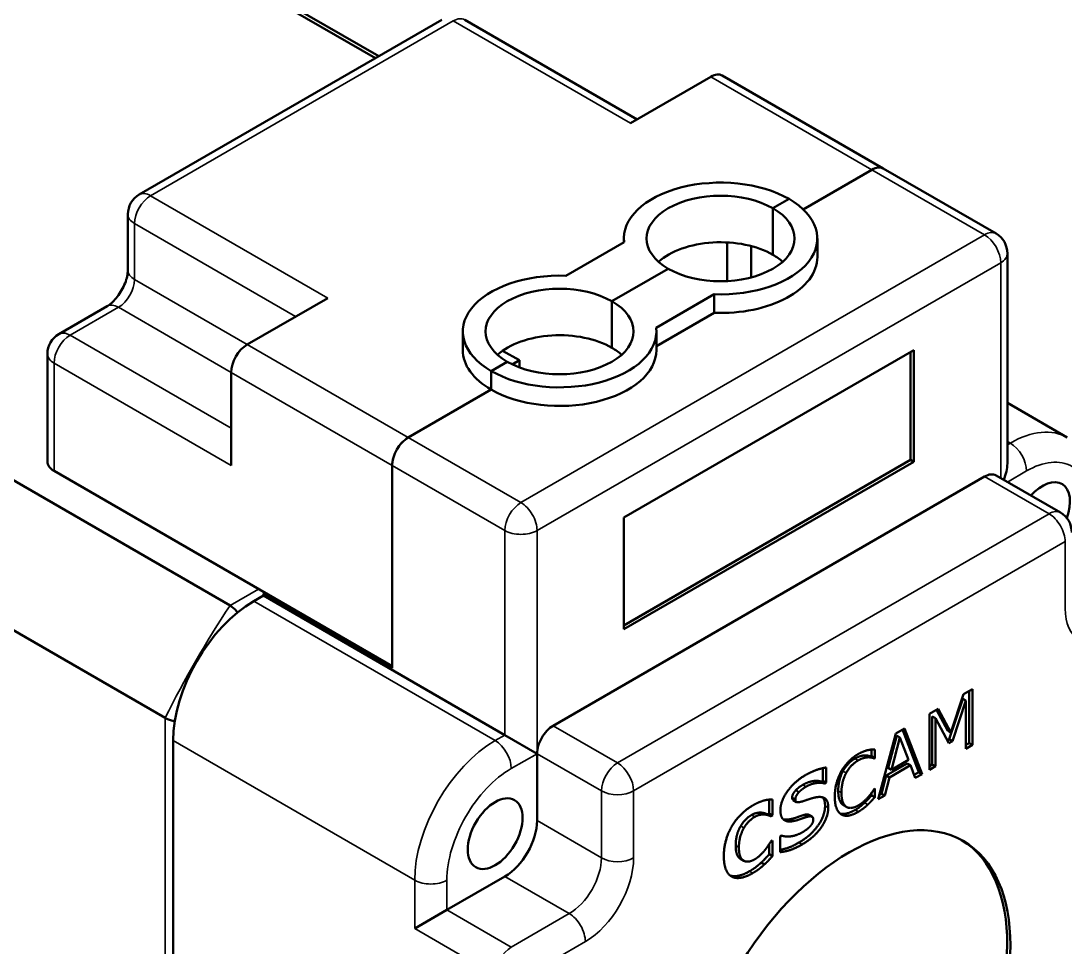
# Model space of a CAD drawing. Header units: millimetres. Extents: x -463 to 492, y -65 to 271.
# Drawn here: x -175.27 to -129.41, y 189.63 to 230.29 of the extents above; entities that cross this region are included whole.
import ezdxf

# ---------------------------------------------------------------- set-up
doc = ezdxf.new("R2010")
doc.units = ezdxf.units.MM
doc.layers.add('외형선(ISO)', color=7, linetype='Continuous', lineweight=50)
doc.layers.add('좁은 외형선(ISO)', color=7, linetype='Continuous', lineweight=35)

msp = doc.modelspace()

# ---------------------------------------------------------------- linework, layer by layer
at = {"layer": '외형선(ISO)', "color": 0}
for p, q in [((-159.70412, 228.65262), (-184.51352, 242.97633)), ((-159.55336, 228.73966), (-183.01352, 242.28438)), ((-170.07275, 222.66628), (-156.77914, 230.34135)), ((-148.20808, 225.97019), (-155.77914, 230.34135)), ((-208.51352, 229.11992), (-166.08711, 204.62502)), ((-144.96544, 227.84233), (-148.50097, 225.80109)), ((-137.39437, 223.80938), (-144.46544, 227.89186)), ((-211.36276, 224.18489), (-168.93636, 199.68999)), ((-140.91323, 222.01691), (-137.89437, 223.75985)), ((-137.89437, 223.75985), (-140.91323, 222.01691)), ((-132.44462, 220.95164), (-137.39437, 223.80938)), ((-141.53597, 222.47387), (-142.24307, 222.06562)), ((-142.24307, 222.06562), (-141.53597, 222.47387)), ((-142.24307, 222.06562), (-142.24307, 220.02438)), ((-142.24307, 222.06562), (-142.24307, 220.02438)), ((-170.57275, 219.35077), (-170.57275, 221.80026)), ((-148.79117, 220.57127), (-148.79117, 220.73881)), ((-140.29117, 219.92232), (-140.29117, 220.73881)), ((-151.33133, 219.1047), (-148.78188, 220.57663)), ((-144.25833, 220.56684), (-144.25833, 218.86954)), ((-143.19767, 220.40613), (-143.19767, 219.03026)), ((-131.94462, 210.86501), (-131.94462, 220.08562)), ((-146.83927, 219.41201), (-149.31414, 217.98314)), ((-146.83927, 219.41201), (-149.31414, 217.98314)), ((-161.79458, 218.12602), (-165.33011, 216.08478)), ((-149.31414, 217.98314), (-149.31414, 215.9419)), ((-149.31414, 217.98314), (-149.31414, 215.9419)), ((-147.37153, 216.81851), (-144.82208, 218.29044)), ((-144.82208, 218.29044), (-144.82208, 217.47394)), ((-173.60829, 216.54256), (-171.48696, 217.7673)), ((-144.82208, 217.47394), (-147.36224, 216.00738)), ((-155.86224, 216.65633), (-155.86224, 215.83983)), ((-147.36224, 215.83983), (-147.36224, 216.65633)), ((-174.10829, 210.94085), (-174.10829, 215.67653)), ((-153.38001, 215.39076), (-154.11266, 215.81376)), ((-148.78381, 208.49136), (-136.05589, 215.83983)), ((-136.19731, 215.75818), (-136.19731, 211.0225)), ((-136.05589, 215.83983), (-136.05589, 210.94085)), ((-153.91034, 215.32952), (-154.61744, 214.92128)), ((-153.91034, 215.32952), (-154.61744, 214.92128)), ((-153.68839, 215.21271), (-153.38001, 215.39076)), ((-153.38001, 215.39076), (-153.38001, 215.08179)), ((-166.03722, 214.86004), (-166.03722, 210.77755)), ((-154.61744, 214.92128), (-154.61744, 214.10478)), ((-154.61744, 214.10478), (-154.61744, 214.92128)), ((-158.25904, 212.0023), (-154.61744, 214.10478)), ((-154.61744, 214.10478), (-158.25904, 212.0023)), ((-129.31325, 212.005), (-131.94462, 213.52422)), ((-136.19731, 211.0225), (-148.78381, 203.75568)), ((-136.05589, 210.94085), (-136.19731, 211.0225)), ((-173.81539, 210.53261), (-158.96615, 201.95939)), ((-158.96615, 210.77755), (-158.96615, 201.87774)), ((-158.96615, 210.77755), (-158.96615, 201.95939)), ((-136.05589, 210.94085), (-148.78381, 203.59239)), ((-132.94462, 210.28766), (-151.89508, 199.3466)), ((-129.61619, 208.70419), (-132.44462, 210.33719)), ((-148.78381, 203.59239), (-148.78381, 208.49136)), ((-165.04727, 204.81713), (-164.623, 205.06208)), ((-164.55229, 205.18455), (-164.623, 205.14373)), ((-164.623, 205.14373), (-164.623, 205.06208)), ((-158.96615, 201.87774), (-164.623, 205.14373)), ((-154.0164, 198.93835), (-164.623, 205.06208)), ((-133.87483, 200.72832), (-133.48346, 200.95427)), ((-133.48346, 200.95427), (-133.48346, 198.50478)), ((-133.90715, 200.53302), (-134.49593, 198.75739)), ((-134.42204, 199.04866), (-133.87483, 200.72832)), ((-133.76573, 200.45137), (-134.3545, 198.67574)), ((-133.76573, 200.45137), (-133.90715, 200.53302)), ((-133.76573, 198.34181), (-133.76573, 200.45137)), ((-133.62489, 200.87262), (-133.62489, 198.58643)), ((-135.37101, 199.8645), (-134.98657, 200.08645)), ((-135.06039, 200.04383), (-134.56346, 199.13031)), ((-134.98657, 200.08645), (-134.42204, 199.04866)), ((-135.37101, 197.41501), (-135.37101, 199.8645)), ((-135.10779, 199.67653), (-135.24921, 199.75818)), ((-135.24921, 199.75818), (-135.24921, 197.64862)), ((-134.52248, 198.57876), (-135.10779, 199.67653)), ((-135.10779, 199.67653), (-135.10779, 197.56697)), ((-136.84294, 199.01467), (-136.46543, 199.23263)), ((-136.55537, 199.1807), (-135.83452, 197.31069)), ((-136.46543, 199.23263), (-135.6931, 197.22904)), ((-134.42204, 199.04866), (-134.56346, 199.13031)), ((-168.5828, 172.56552), (-168.5828, 198.69341)), ((-152.60219, 198.12186), (-154.0164, 198.93835)), ((-137.61528, 196.11928), (-136.84294, 199.01467)), ((-136.80254, 198.91736), (-137.17658, 197.49765)), ((-136.66112, 198.83571), (-137.03516, 197.416)), ((-136.66112, 198.83571), (-136.80254, 198.91736)), ((-136.2888, 197.84692), (-136.66112, 198.83571)), ((-134.49593, 198.75739), (-134.58905, 198.70363)), ((-134.3545, 198.67574), (-134.52248, 198.57876)), ((-134.3545, 198.67574), (-134.49593, 198.75739)), ((-137.90736, 198.30359), (-137.90736, 198.00555)), ((-137.76593, 198.30982), (-137.76593, 197.9239)), ((-133.62489, 198.58643), (-133.76573, 198.50511)), ((-133.48346, 198.50478), (-133.76573, 198.34181)), ((-133.48346, 198.50478), (-133.62489, 198.58643)), ((-152.60219, 198.12186), (-152.60219, 195.18247)), ((-137.90736, 198.00555), (-137.92814, 197.99355)), ((-137.78671, 197.9119), (-137.92814, 197.99355)), ((-137.76593, 197.9239), (-137.90736, 198.00555)), ((-137.76593, 197.9239), (-137.78671, 197.9119)), ((-136.34191, 197.69761), (-137.2649, 197.16472)), ((-137.03516, 197.416), (-136.2888, 197.84692)), ((-136.20049, 197.61596), (-136.34191, 197.69761)), ((-140.05148, 197.4887), (-140.05148, 196.93594)), ((-139.91005, 197.51215), (-139.91005, 196.85429)), ((-137.03516, 197.416), (-137.17658, 197.49765)), ((-136.20049, 197.61596), (-137.12348, 197.08307)), ((-135.99268, 197.05608), (-136.20049, 197.61596)), ((-135.83452, 197.31069), (-136.0426, 197.19056)), ((-135.6931, 197.22904), (-135.99268, 197.05608)), ((-135.6931, 197.22904), (-135.83452, 197.31069)), ((-135.24921, 197.64862), (-135.37101, 197.5783)), ((-135.10779, 197.56697), (-135.37101, 197.41501)), ((-135.10779, 197.56697), (-135.24921, 197.64862)), ((-140.05148, 196.93594), (-140.12017, 196.89628)), ((-139.97875, 196.81463), (-140.12017, 196.89628)), ((-139.91005, 196.85429), (-140.05148, 196.93594)), ((-139.91005, 196.85429), (-139.97875, 196.81463)), ((-137.2649, 197.16472), (-137.47097, 196.36589)), ((-137.12348, 197.08307), (-137.32955, 196.28424)), ((-137.12348, 197.08307), (-137.2649, 197.16472)), ((-141.09799, 196.43204), (-141.23942, 196.51369)), ((-137.90736, 196.40035), (-137.90736, 196.29191)), ((-137.78671, 196.58018), (-137.76593, 196.59218)), ((-137.76593, 196.59218), (-137.76593, 196.21026)), ((-137.47097, 196.36589), (-137.56379, 196.3123)), ((-137.32955, 196.28424), (-137.47097, 196.36589)), ((-142.40311, 196.1049), (-142.40311, 195.50124)), ((-142.26169, 196.11244), (-142.26169, 195.41959)), ((-141.20572, 195.99964), (-141.34714, 196.08129)), ((-139.00428, 195.7791), (-139.14571, 195.86075)), ((-137.76593, 196.21026), (-137.90736, 196.29191)), ((-137.32955, 196.28424), (-137.61528, 196.11928)), ((-142.6112, 195.45108), (-142.75262, 195.53273)), ((-142.40311, 195.50124), (-142.47584, 195.45925)), ((-142.33442, 195.3776), (-142.47584, 195.45925)), ((-142.26169, 195.41959), (-142.40311, 195.50124)), ((-142.26169, 195.41959), (-142.33442, 195.3776)), ((-140.52223, 195.35438), (-140.66365, 195.43603)), ((-141.92632, 194.48412), (-141.85561, 194.52494)), ((-141.92632, 193.80059), (-141.92632, 194.48412)), ((-142.40311, 194.15404), (-142.40311, 193.70728)), ((-142.32836, 194.27066), (-142.26169, 194.30915)), ((-142.26169, 194.30915), (-142.26169, 193.62563)), ((-142.26169, 193.62563), (-142.40311, 193.70728)), ((-143.52586, 193.42118), (-143.66728, 193.50283)), ((-142.61726, 193.25704), (-142.75868, 193.33869)), ((-154.0164, 192.73298), (-156.56199, 191.26329)), ((-157.9762, 190.44679), (-156.56199, 191.26329))]:
    msp.add_line(p, q, dxfattribs=at)
for centre, start, end in [((-169.57275, 221.80026), 120, 180), ((-132.94462, 220.08562), 0, 60), ((-173.10829, 215.67653), 120, 180), ((-130.11619, 207.83817), 0, 60)]:
    msp.add_arc(centre, 1, start, end, dxfattribs=at)
for centre, major_axis, start_param, end_param in [((-144.96544, 227.02584), (0.5, 0.86603), 0, 0.78539816), ((-137.89437, 222.94335), (0.5, 0.86603), 0, 0.78539816), ((-137.89437, 222.94335), (0.5, 0.86603), 0, 0.78539816), ((-144.54117, 220.73881), (-4.25, 0), 3.92699082, 6.34932962), ((-144.54117, 220.73881), (-3.25, 0), 3.92699082, 7.06858347), ((-144.54117, 220.73881), (4.25, 0), 4.64624467, 7.06858347), ((-144.54117, 220.73881), (3.25, 0), 3.92699082, 7.06858347), ((-144.54117, 218.69757), (-3.25, 0), 3.92699082, 5.70807388), ((-144.54117, 219.92232), (4.25, 0), 4.64624467, 6.28318531), ((-144.54117, 218.69757), (-3.25, 0), 3.71670408, 3.92699082), ((-151.61224, 216.65633), (-4.25, 0), 4.64624467, 7.06858347), ((-151.61224, 216.65633), (-3.25, 0), 3.92699082, 7.06858347), ((-151.61224, 216.65633), (3.25, 0), 3.92699082, 7.06858347), ((-151.61224, 216.65633), (4.25, 0), 3.92699082, 6.34932962), ((-151.61224, 214.61509), (-3.25, 0), 3.92699082, 5.70807388), ((-165.33011, 215.26829), (-0.5, -0.86603), 3.92699082, 5.49778714), ((-151.61224, 215.83983), (-4.25, 0), 0, 0.78539816), ((-151.61224, 215.83983), (4.25, 0), 3.92699082, 6.28318531), ((-151.61224, 214.61509), (-3.25, 0), 3.71670408, 3.92699082), ((-158.25904, 211.1858), (-0.5, -0.86603), 3.92699082, 5.49778714), ((-158.25904, 211.1858), (0.5, 0.86603), 0.78539816, 2.35619449), ((-173.10829, 210.94085), (-1, 0), 0, 0.78539816), ((-132.94462, 210.28766), (0.70711, 1.22474), 4.92100567, 5.49778714), ((-132.94462, 209.47116), (0.5, 0.86603), 0, 0.78539816), ((-130.39904, 208.49136), (0.85, 1.47224), 5.01498868, 7.50848055), ((-165.04727, 200.73465), (-2.5, -4.33013), 3.92699082, 5.49778714), ((-151.89508, 198.53011), (0.5, 0.86603), 0.78539816, 2.35619449), ((-154.0164, 194.36597), (1, 1.73205), 3.92699082, 5.49778714), ((-139.02574, 185.71111), (5, 8.66025), 3.15573526, 6.2690427)]:
    msp.add_ellipse(centre, major_axis=major_axis, ratio=0.57735027, start_param=start_param, end_param=end_param, dxfattribs=at)
for centre, major_axis in [((-154.44067, 194.61092), (-0.85, -1.47224)), ((-138.88432, 185.62946), (-5, -8.66025))]:
    msp.add_ellipse(centre, major_axis=major_axis, ratio=0.57735027, dxfattribs=at)
for points, degree, knots in [([(-171.48696, 217.7673), (-171.4412, 217.79373), (-171.38749, 217.83043), (-171.269, 217.92753), (-171.20369, 217.98956), (-171.07041, 218.13711), (-171.00258, 218.22395), (-170.87521, 218.41383), (-170.81607, 218.51736), (-170.71573, 218.72656), (-170.67454, 218.83223), (-170.61431, 219.0288), (-170.5945, 219.12011), (-170.57597, 219.25679), (-170.57275, 219.30775), (-170.57275, 219.35077)], 3, [1.57079633, 1.57079633, 1.57079633, 1.57079633, 1.77751999, 1.77751999, 2.00098147, 2.00098147, 2.24003607, 2.24003607, 2.48801039, 2.48801039, 2.73567488, 2.73567488, 2.9733388, 2.9733388, 3.14159265, 3.14159265, 3.14159265, 3.14159265]), ([(-165.75379, 204.32688), (-165.77327, 204.35128), (-165.79406, 204.37558), (-165.85862, 204.44606), (-165.90468, 204.49019), (-165.9977, 204.5674), (-166.04355, 204.59988), (-166.08711, 204.62502)], 3, [0.0335565243, 0.0335565243, 0.0335565243, 0.0335565243, 0.0433302318, 0.0433302318, 0.0623987682, 0.0623987682, 0.0809173809, 0.0809173809, 0.0809173809, 0.0809173809]), ([(-168.51149, 199.55039), (-168.54236, 199.55507), (-168.5738, 199.56092), (-168.66712, 199.58159), (-168.72837, 199.59941), (-168.84174, 199.64137), (-168.8928, 199.66484), (-168.93636, 199.68999)], 3, [-0.0472628741, -0.0472628741, -0.0472628741, -0.0472628741, -0.037509387, -0.037509387, -0.0184803005, -0.0184803005, 0, 0, 0, 0]), ([(-140.66365, 195.43603), (-140.6703, 195.43987), (-140.74646, 195.47091), (-140.8798, 195.43125)], 2, [0.89130435, 0.89130435, 0.89130435, 1, 2, 2, 2]), ([(-138.62774, 195.65404), (-138.85978, 195.52007), (-139.18894, 195.46079), (-139.30155, 195.49856)], 2, [0, 0, 0, 1, 1.74381907, 1.74381907, 1.74381907]), ([(-143.87793, 194.08986), (-143.87793, 193.82159), (-143.75325, 193.55246), (-143.66728, 193.50283)], 2, [0, 0, 0, 1, 1.8989899, 1.8989899, 1.8989899]), ([(-141.10406, 194.217), (-141.41114, 194.03971), (-141.78894, 193.92389), (-141.92632, 193.90057)], 2, [0, 0, 0, 1, 1.65488611, 1.65488611, 1.65488611]), ([(-143.2779, 192.95727), (-143.55469, 192.79747), (-143.98081, 192.72398), (-144.12877, 192.77791)], 2, [0, 0, 0, 1, 1.82613618, 1.82613618, 1.82613618])]:
    msp.add_open_spline(points, degree=degree, knots=knots, dxfattribs=at)
for points in [[(-138.48459, 198.11086), (-138.31488, 198.20884), (-137.97374, 198.30982), (-137.76593, 198.30982)], [(-139.23787, 197.34802), (-139.1028, 197.58597), (-138.71836, 197.97589), (-138.48459, 198.11086)], [(-138.64506, 197.90357), (-138.8061, 197.81059), (-139.06412, 197.54165), (-139.16629, 197.35668)], [(-138.50363, 197.82192), (-138.66468, 197.72894), (-138.9227, 197.46), (-139.02487, 197.27503)], [(-137.92814, 197.99355), (-138.10477, 198.06154), (-138.44937, 198.01655), (-138.64506, 197.90357)], [(-137.78671, 197.9119), (-137.96335, 197.97989), (-138.30795, 197.9349), (-138.50363, 197.82192)], [(-140.80505, 197.18672), (-140.56059, 197.32786), (-140.0838, 197.49349), (-139.91005, 197.51215)], [(-139.52533, 196.23825), (-139.52533, 196.54219), (-139.37641, 197.10407), (-139.23787, 197.34802)], [(-139.16629, 197.35668), (-139.265, 197.17572), (-139.3741, 196.73681), (-139.3741, 196.48886)], [(-139.02487, 197.27503), (-139.12358, 197.09407), (-139.23268, 196.65516), (-139.23268, 196.40722)], [(-141.91218, 195.64471), (-141.91218, 196.04362), (-141.29194, 196.90561), (-140.80505, 197.18672)], [(-140.92829, 196.75398), (-141.0091, 196.70732), (-141.16668, 196.59068), (-141.23942, 196.51369)], [(-140.12017, 196.89628), (-140.26967, 196.9476), (-140.70201, 196.88462), (-140.92829, 196.75398)], [(-139.97875, 196.81463), (-140.12825, 196.86595), (-140.56059, 196.80297), (-140.78687, 196.67233)], [(-141.23942, 196.51369), (-141.30407, 196.44837), (-141.397, 196.27808), (-141.397, 196.20342)], [(-141.09799, 196.43204), (-141.16264, 196.36672), (-141.25558, 196.19643), (-141.25558, 196.12177)], [(-140.78687, 196.67233), (-140.86768, 196.62567), (-141.02526, 196.50903), (-141.09799, 196.43204)], [(-139.3741, 196.48886), (-139.3741, 196.23092), (-139.25288, 195.93098), (-139.15764, 195.86799)], [(-139.23268, 196.40722), (-139.23268, 196.14927), (-139.11146, 195.84933), (-139.01621, 195.78634)], [(-138.5019, 195.84533), (-138.29756, 195.96331), (-137.94083, 196.33123), (-137.78671, 196.58018)], [(-144.05572, 194.91803), (-143.8941, 195.2003), (-143.4173, 195.6832), (-143.13446, 195.8465)], [(-143.13446, 195.8465), (-142.9789, 195.93631), (-142.72838, 196.04129), (-142.6213, 196.07045)], [(-142.6213, 196.07045), (-142.51019, 196.09728), (-142.33038, 196.11011), (-142.26169, 196.11244)], [(-141.397, 196.20342), (-141.397, 196.11007), (-141.34714, 196.08129)], [(-141.25558, 196.12177), (-141.25558, 196.00747), (-141.10608, 195.97247), (-140.89798, 196.04362)], [(-140.89798, 196.04362), (-140.76262, 196.08911), (-140.51009, 196.17426), (-140.36664, 196.20342)], [(-140.36664, 196.20342), (-140.08178, 196.25825), (-139.81106, 196.04596), (-139.81106, 195.74969)], [(-140.058, 196.20629), (-139.95248, 196.09291), (-139.95248, 195.83134)], [(-139.23441, 195.45041), (-139.37121, 195.5274), (-139.52533, 195.92032), (-139.52533, 196.23825)], [(-139.15764, 195.86799), (-139.15173, 195.86423), (-139.14571, 195.86075)], [(-139.01621, 195.78634), (-138.91578, 195.72236), (-138.6491, 195.76035), (-138.5019, 195.84533)], [(-138.2156, 195.96797), (-138.30218, 195.88599), (-138.50652, 195.72402), (-138.62774, 195.65404)], [(-138.07417, 195.88632), (-138.16076, 195.80434), (-138.3651, 195.64237), (-138.48632, 195.57239)], [(-137.90736, 196.29191), (-137.98528, 196.20692), (-138.11169, 196.06595), (-138.2156, 195.96797)], [(-137.76593, 196.21026), (-137.84386, 196.12527), (-137.97027, 195.9843), (-138.07417, 195.88632)], [(-143.17891, 195.43125), (-143.31225, 195.35427), (-143.55671, 195.11515), (-143.65772, 194.94485)], [(-142.75262, 195.53273), (-142.84556, 195.53973), (-143.05769, 195.50124), (-143.17891, 195.43125)], [(-142.6112, 195.45108), (-142.70414, 195.45808), (-142.91627, 195.41959), (-143.03749, 195.3496)], [(-142.47584, 195.45925), (-142.52231, 195.47908), (-142.66373, 195.5234), (-142.75262, 195.53273)], [(-142.33442, 195.3776), (-142.38089, 195.39743), (-142.52231, 195.44175), (-142.6112, 195.45108)], [(-141.32629, 195.16647), (-141.63742, 195.10349), (-141.91218, 195.3461), (-141.91218, 195.64471)], [(-140.8798, 195.43125), (-141.0192, 195.38809), (-141.33033, 195.27612), (-141.46771, 195.24812)], [(-139.95248, 195.83134), (-139.95248, 195.40909), (-140.57271, 194.52377), (-141.10406, 194.217)], [(-139.81106, 195.74969), (-139.81106, 195.32744), (-140.43129, 194.44212), (-140.96263, 194.13536)], [(-138.48632, 195.57239), (-138.71836, 195.43842), (-139.09587, 195.37043), (-139.23441, 195.45041)], [(-144.39917, 193.62796), (-144.39917, 193.96856), (-144.22341, 194.62292), (-144.05572, 194.91803)], [(-143.65772, 194.94485), (-143.75672, 194.77805), (-143.87793, 194.34648), (-143.87793, 194.08986)], [(-143.03749, 195.3496), (-143.17083, 195.27262), (-143.41528, 195.0335), (-143.5163, 194.8632)], [(-141.46771, 195.24812), (-141.66567, 195.20805), (-141.79329, 195.24258)], [(-140.73838, 195.3496), (-140.87778, 195.30644), (-141.18891, 195.19447), (-141.32629, 195.16647)], [(-140.46766, 195.23763), (-140.46766, 195.33327), (-140.60504, 195.38926), (-140.73838, 195.3496)], [(-140.63534, 194.90053), (-140.56261, 194.97751), (-140.46766, 195.13731), (-140.46766, 195.23763)], [(-143.5163, 194.8632), (-143.61529, 194.6964), (-143.73651, 194.26483), (-143.73651, 194.00821)], [(-141.85561, 194.52494), (-141.65964, 194.45612), (-141.1687, 194.5436), (-140.94243, 194.67424)], [(-140.94243, 194.67424), (-140.88384, 194.70807), (-140.69595, 194.83987), (-140.63534, 194.90053)], [(-143.73651, 194.00821), (-143.73651, 193.73994), (-143.60519, 193.4565), (-143.5062, 193.41101)], [(-142.59302, 193.89157), (-142.51221, 193.99188), (-142.37281, 194.19834), (-142.32836, 194.27066)], [(-140.96263, 194.13536), (-141.26972, 193.95806), (-141.72631, 193.81809), (-141.92632, 193.80059)], [(-144.04764, 192.72282), (-144.21532, 192.81263), (-144.39917, 193.26404), (-144.39917, 193.62796)], [(-143.03345, 193.48799), (-142.91829, 193.55448), (-142.68999, 193.7656), (-142.59302, 193.89157)], [(-142.40311, 193.70728), (-142.49605, 193.60697), (-142.66575, 193.425), (-142.75868, 193.33869)], [(-142.26169, 193.62563), (-142.35462, 193.52532), (-142.52433, 193.34335), (-142.61726, 193.25704)], [(-143.5062, 193.41101), (-143.40518, 193.36435), (-143.15466, 193.418), (-143.03345, 193.48799)], [(-142.75868, 193.33869), (-142.8799, 193.22904), (-143.09204, 193.06458), (-143.2779, 192.95727)], [(-142.61726, 193.25704), (-142.73848, 193.14739), (-142.95061, 192.98293), (-143.13648, 192.87562)], [(-143.13648, 192.87562), (-143.41326, 192.71582), (-143.87995, 192.63533), (-144.04764, 192.72282)]]:
    msp.add_open_spline(points, degree=2, dxfattribs=at)
at = {"layer": '좁은 외형선(ISO)', "color": 0}
for p, q in [((-169.57275, 222.61676), (-156.27914, 230.29182)), ((-156.27914, 230.29182), (-148.50097, 225.80109)), ((-144.96544, 227.84233), (-137.89437, 223.75985)), ((-137.89437, 223.75985), (-132.94462, 220.90211)), ((-161.79458, 218.12602), (-169.57275, 222.61676)), ((-170.27986, 218.94252), (-170.27986, 221.39201)), ((-170.27986, 221.39201), (-163.20879, 217.30953)), ((-132.94462, 220.90211), (-153.3093, 209.14456)), ((-152.60219, 207.91982), (-132.23751, 219.67737)), ((-132.23751, 210.21761), (-132.23751, 219.67737)), ((-165.33011, 216.08478), (-170.27986, 218.94252)), ((-173.10829, 216.49303), (-170.98696, 217.71778)), ((-170.98696, 217.71778), (-166.03722, 214.86004)), ((-166.03722, 212.41055), (-173.10829, 216.49303)), ((-158.25904, 212.0023), (-165.33011, 216.08478)), ((-173.81539, 215.26829), (-166.03722, 210.77755)), ((-173.81539, 210.53261), (-173.81539, 215.26829)), ((-166.03722, 214.86004), (-158.96615, 210.77755)), ((-153.3093, 209.14456), (-158.25904, 212.0023)), ((-131.94462, 211.8332), (-131.81325, 211.75735)), ((-131.81325, 211.75735), (-131.94462, 211.6815)), ((-158.96615, 210.77755), (-154.0164, 207.91982)), ((-131.94462, 210.04851), (-131.10614, 210.53261)), ((-132.94462, 210.28766), (-130.11619, 208.65466)), ((-130.11619, 208.65466), (-149.06665, 197.71361)), ((-154.0164, 207.91982), (-154.0164, 198.93835)), ((-152.60219, 198.12186), (-152.60219, 207.91982)), ((-148.35955, 196.48886), (-129.40909, 207.42992)), ((-129.40909, 207.42992), (-129.40909, 204.49053)), ((-164.83514, 205.34785), (-166.08711, 204.62502)), ((-154.44067, 198.69341), (-165.04727, 204.81713)), ((-168.93636, 199.68999), (-168.93636, 171.97718)), ((-149.06665, 197.71361), (-151.89508, 199.3466)), ((-168.5828, 198.69341), (-157.9762, 192.56968)), ((-154.0164, 198.93835), (-154.44067, 198.69341)), ((-153.73356, 197.46866), (-152.60219, 198.12186)), ((-152.60219, 198.12186), (-149.77376, 196.48886)), ((-138.50363, 197.82192), (-138.64506, 197.90357)), ((-139.02487, 197.27503), (-139.16629, 197.35668)), ((-140.78687, 196.67233), (-140.92829, 196.75398)), ((-149.77376, 196.48886), (-149.77376, 193.54948)), ((-148.35955, 193.54948), (-148.35955, 196.48886)), ((-139.23268, 196.40722), (-139.3741, 196.48886)), ((-141.25558, 196.12177), (-141.397, 196.20342)), ((-139.01621, 195.78634), (-139.15764, 195.86799)), ((-138.07417, 195.88632), (-138.2156, 195.96797)), ((-143.03749, 195.3496), (-143.17891, 195.43125)), ((-140.73838, 195.3496), (-140.8798, 195.43125)), ((-139.81106, 195.74969), (-139.95248, 195.83134)), ((-139.23441, 195.45041), (-139.24147, 195.45449)), ((-138.48632, 195.57239), (-138.62774, 195.65404)), ((-149.77376, 193.54948), (-152.60219, 195.18247)), ((-143.5163, 194.8632), (-143.65772, 194.94485)), ((-141.32629, 195.16647), (-141.46771, 195.24812)), ((-143.73651, 194.00821), (-143.87793, 194.08986)), ((-140.96263, 194.13536), (-141.10406, 194.217)), ((-154.0164, 192.73298), (-151.18797, 191.09999)), ((-144.04764, 192.72282), (-144.07331, 192.73764)), ((-143.13648, 192.87562), (-143.2779, 192.95727)), ((-157.9762, 192.56968), (-157.9762, 190.44679)), ((-156.56199, 191.26329), (-156.56199, 192.56968)), ((-153.73356, 189.63029), (-156.56199, 191.26329)), ((-151.18797, 191.09999), (-153.73356, 189.63029)), ((-157.9762, 190.44679), (-154.44067, 188.40555)), ((-153.02645, 188.40555), (-150.48087, 189.87524))]:
    msp.add_line(p, q, dxfattribs=at)
for centre, major_axis, start_param, end_param in [((-156.27914, 229.47533), (0.5, 0.86603), 0, 0.78539816), ((-169.57275, 221.80026), (-0.5, -0.86603), 3.92699082, 5.49778714), ((-169.57275, 221.80026), (-0.5, 0.86603), 5.49778714, 6.28318531), ((-169.57275, 221.80026), (-1, 0), 0, 0.78539816), ((-132.94462, 220.08562), (0.5, 0.86603), 0, 0.78539816), ((-132.94462, 220.08562), (-0.5, 0.86603), 3.92699082, 5.49778714), ((-132.94462, 220.08562), (1, 0), 5.49778714, 6.28318531), ((-169.57275, 219.35077), (-1, 0), 0, 0.78539816), ((-170.98696, 218.53427), (0.5, 0.86603), 3.92699082, 5.49778714), ((-170.98696, 216.90128), (-0.5, 0.86603), 5.49778714, 6.28318531), ((-173.10829, 215.67653), (-0.5, -0.86603), 3.92699082, 5.49778714), ((-173.10829, 215.67653), (-0.5, 0.86603), 5.49778714, 6.28318531), ((-173.10829, 215.67653), (-1, 0), 0, 0.78539816), ((-131.81325, 207.67487), (2.5, 4.33013), 0, 0.78539816), ((-131.81325, 210.94085), (-0.5, 0.86603), 3.92699082, 5.49778714), ((-131.10614, 207.26662), (2, 3.4641), 5.49778714, 7.06858347), ((-153.3093, 208.32807), (-0.5, -0.86603), 3.92699082, 5.49778714), ((-153.3093, 208.32807), (0.5, -0.86603), 0.78539816, 2.35619449), ((-130.11619, 207.83817), (0.5, 0.86603), 0, 0.78539816), ((-130.11619, 207.83817), (0.5, -0.86603), 0.78539816, 2.35619449), ((-153.3093, 208.32807), (-1, 0), 0.78539816, 2.35619449), ((-154.08711, 194.4068), (-13.5, -23.38269), 4.60666464, 4.81811332), ((-127.28777, 205.71528), (-1.5, -2.59808), 5.49778714, 7.06858347), ((-154.44067, 194.61092), (-2.5, -4.33013), 3.92699082, 5.49778714), ((-154.44067, 197.87691), (-0.5, 0.86603), 3.92699082, 5.49778714), ((-149.06665, 196.89711), (-0.5, -0.86603), 3.92699082, 5.49778714), ((-149.06665, 196.89711), (-0.5, 0.86603), 3.92699082, 5.49778714), ((-153.73356, 194.20267), (2, 3.4641), 0.78539816, 2.35619449), ((-149.06665, 196.89711), (1, 0), 3.92699082, 5.49778714), ((-151.18797, 192.73298), (-1, -1.73205), 0.78539816, 2.35619449), ((-150.48087, 192.32473), (1.5, 2.59808), 3.92699082, 5.49778714), ((-149.06665, 193.95773), (1, 0), 3.92699082, 5.49778714), ((-157.26909, 192.97793), (-1, 0), 0.78539816, 2.35619449), ((-151.18797, 190.28349), (0.5, -0.86603), 0.78539816, 2.35619449), ((-153.73356, 188.8138), (-0.5, -0.86603), 3.92699082, 5.49778714)]:
    msp.add_ellipse(centre, major_axis=major_axis, ratio=0.57735027, start_param=start_param, end_param=end_param, dxfattribs=at)

doc.saveas('drawing.dxf')
